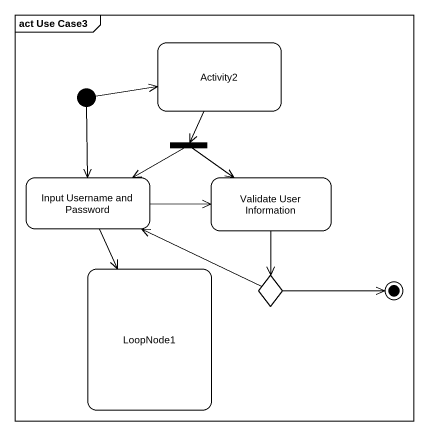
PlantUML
@startuml
mainframe act Use Case3
hide empty description
state Activity2
state fork1 <<fork>>
state "Input Username and Password" as Input_Username_and_Password
state "Validate User Information" as Validate_User_Information
state LoopNode1
state choice1 <<choice>>
[*] -right-> Activity2
[*] --> Input_Username_and_Password
Activity2 --> fork1
fork1 -left-> Input_Username_and_Password
fork1 --> Validate_User_Information
Input_Username_and_Password -right-> Validate_User_Information
Input_Username_and_Password --> LoopNode1
Validate_User_Information --> choice1
choice1 -left-> Input_Username_and_Password
choice1 -right-> [*]
@enduml
